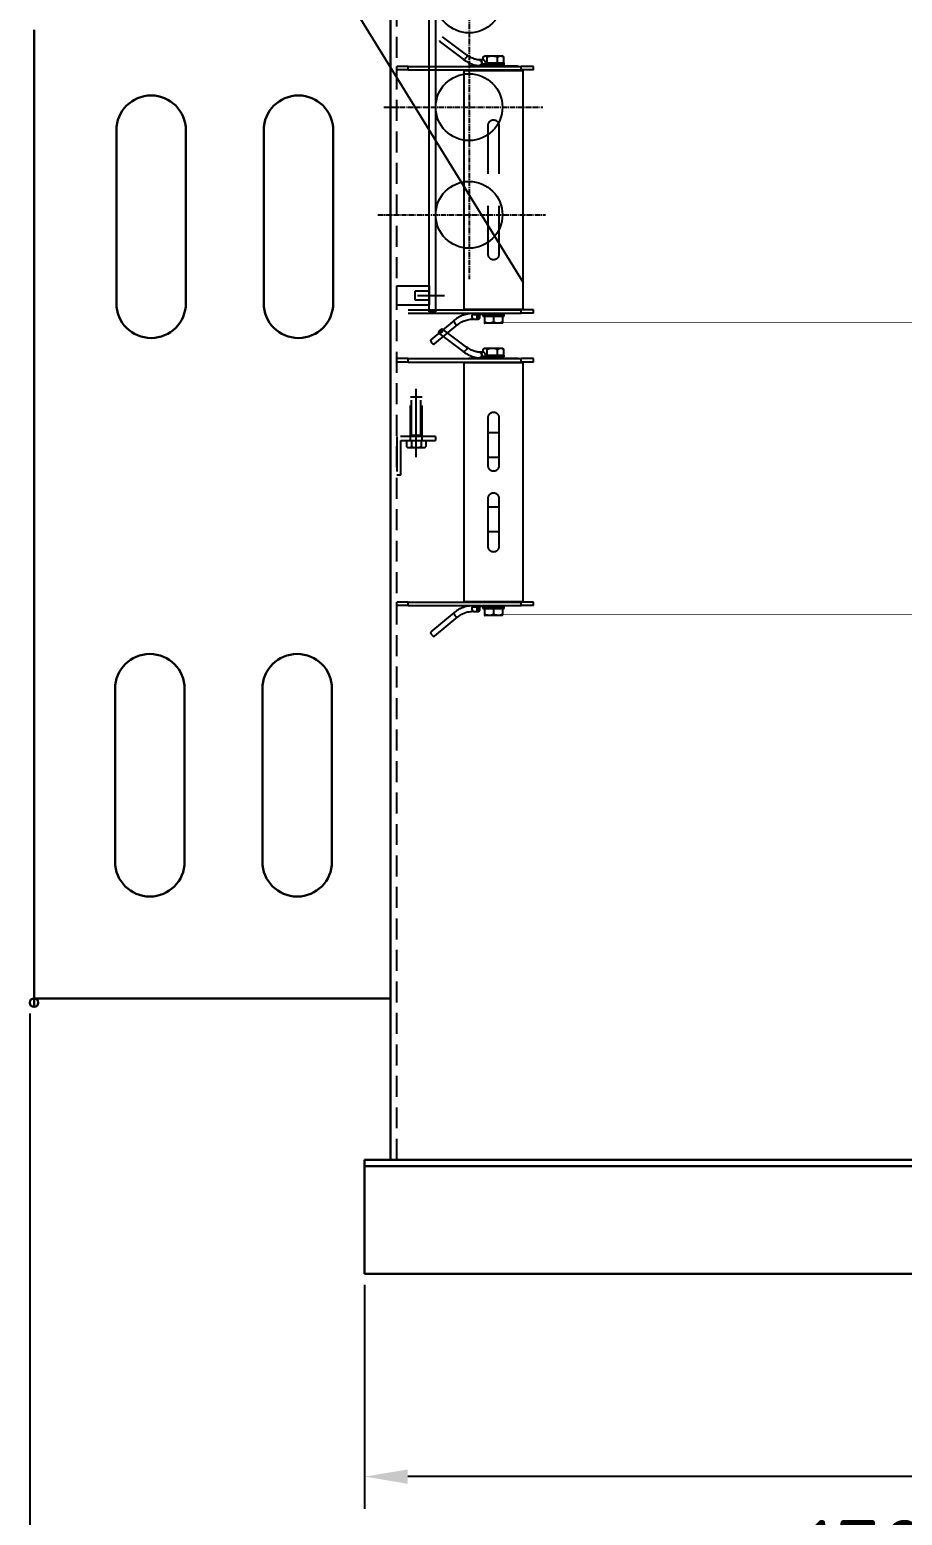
# Model space of a CAD drawing. Header units: millimetres. Extents: x 208456 to 224154, y -159503 to -153953.
# Drawn here: x 211739 to 212550, y -156872 to -155492 of the extents above; entities that cross this region are included whole.
import ezdxf

# ---------------------------------------------------------------- set-up
doc = ezdxf.new("R2010")
doc.units = ezdxf.units.MM
doc.header["$LTSCALE"] = 13
for name, pattern in [('CENTER', [50.8, 31.75, -6.35, 6.35, -6.35]), ('CENTER2', [1.125, 0.75, -0.125, 0.125, -0.125]), ('CENTERX2', [101.6, 63.5, -12.7, 12.7, -12.7]), ('DASHED', [0.75, 0.5, -0.25])]:
    doc.linetypes.add(name, pattern=pattern)
doc.layers.get('0').update_dxf_attribs({"color": 1, "linetype": 'CENTER'})
for name, color, linetype in [('1', 4, 'Continuous'), ('1轮廓实线层', 7, 'Continuous'), ('4虚线层', 6, 'DASHED'), ('中心线', 1, 'CENTER2'), ('粗实线', 4, 'Continuous')]:
    doc.layers.add(name, color=color, linetype=linetype)
doc.layers.add('标注、文本', color=3, linetype='Continuous', lineweight=25)
doc.styles.get("Standard").update_dxf_attribs({"font": 'gbenor.shx', "bigfont": 'gbcbig.shx'})
doc.dimstyles.new('1-15', dxfattribs={"dimscale": 20, "dimtxt": 3.5, "dimasz": 2, "dimexe": 1.5, "dimexo": 0.5, "dimgap": 0.5, "dimtad": 1, "dimtoh": 1, "dimdec": 1, "dimdsep": 46, "dimtxsty": 'Standard', "dimcen": 2.5, "dimclrd": 3, "dimclre": 3, "dimclrt": 3, "dimadec": 0, "dimazin": 2, "dimtfac": 1, "dimtdec": 1, "dimtmove": 0, "dimatfit": 2, "dimfxl": 1, "dimarcsym": 0})

# ---------------------------------------------------------------- blocks, each defined once
blk = doc.blocks.new('A$C5957240F')
at = {"layer": '1', "color": 1, "linetype": 'CENTERX2', "lineweight": -3, "ltscale": 0.1}
blk.add_line((18, 16.7), (18, 80.4), dxfattribs=at)
at = {"layer": '4虚线层', "ltscale": 5}
for p, q in [((12.6, 32.4), (12.6, 72.9)), ((12.6, 72.9), (23.4, 72.9)), ((13.7, 37.2), (13.7, 72.9)), ((22.3, 37.2), (22.3, 72.9)), ((23.4, 32.4), (23.4, 72.9)), ((36, 36), (0, 36)), ((0, 36), (0, 0)), ((3.6, 0), (3.6, 32.4)), ((3.6, 32.4), (36, 32.4)), ((9, 32.4), (27, 32.4)), ((9, 32.4), (9, 26.7)), ((12.6, 37.2), (23.4, 37.2)), ((13.5, 32.4), (13.5, 26.7)), ((22.5, 32.4), (22.5, 26.7)), ((27, 32.4), (27, 26.7)), ((36, 36), (36, 32.4)), ((24.8, 25.6), (18, 25.6)), ((3.6, 0), (0, 0))]:
    blk.add_line(p, q, dxfattribs=at)
at = {"layer": '4虚线层'}
blk.add_line((18, 25.6), (11.2, 25.6), dxfattribs=at)
blk.add_arc((11.2, 28.7), 3.01, 221.6088, 318.3912, dxfattribs=at)
at = {"layer": '4虚线层', "ltscale": 5}
for centre, radius, start, end in [((18, 36.2), 10.5, 244.676, 295.324), ((24.8, 28.7), 3.01, 221.6088, 318.3912)]:
    blk.add_arc(centre, radius, start, end, dxfattribs=at)
blk = doc.blocks.new('846712')
at = {"layer": '1轮廓实线层', "color": 0, "ltscale": 0.5}
for p, q in [((12564.4, -718.9), (12558.4, -718.9)), ((12558.4, -1098.9), (12558.4, -718.9)), ((12564.4, -1098.9), (12564.4, -718.9)), ((12547.6, -733.9), (12572.7, -733.9)), ((12547.6, -1083.9), (12572.7, -1083.9)), ((12558.4, -1098.9), (12564.4, -1098.9))]:
    blk.add_line(p, q, dxfattribs=at)
at = {"layer": '中心线', "color": 1, "ltscale": 0.5}
for p, q in [((12595.4, -758.1), (12595.4, -1068.6)), ((12535.8, -808.9), (12660.2, -808.9)), ((12516.2, -908.9), (12664, -908.9)), ((12510.6, -1008.9), (12666.4, -1008.9))]:
    blk.add_line(p, q, dxfattribs=at)
at = {"layer": '标注、文本'}
for centre in [(12595.4, -808.9), (12595.4, -908.9), (12595.4, -1008.9)]:
    blk.add_circle(centre, 31, dxfattribs=at)
blk = doc.blocks.new('A$C35956794')
at = {"layer": '4虚线层', "ltscale": 5}
for points in [[(17.7, 373.9), (47.7, 373.9), (47.7, 356.1), (17.7, 356.1)], [(17.7, 373.9), (47.7, 373.9), (47.7, 356.1), (17.7, 356.1)], [(34.8, 369.3), (47.7, 369.3), (47.7, 360.7), (34.8, 360.7)], [(34.8, 369.3), (47.7, 369.3), (47.7, 360.7), (34.8, 360.7)], [(17.7, 23.9), (47.7, 23.9), (47.7, 6.1), (17.7, 6.1)], [(17.7, 23.9), (47.7, 23.9), (47.7, 6.1), (17.7, 6.1)], [(34.8, 19.3), (47.7, 19.3), (47.7, 10.7), (34.8, 10.7)], [(34.8, 19.3), (47.7, 19.3), (47.7, 10.7), (34.8, 10.7)]]:
    blk.add_lwpolyline(points, close=True, dxfattribs=at)
at = {"layer": '标注、文本'}
blk.add_blockref('846712', (-12510.6, 1098.9), dxfattribs=at)
blk = doc.blocks.new('*D1596')
at = {"layer": 'Defpoints', "color": 0, "lineweight": -3, "transparency": 16777216}
for p in [(212050.2, -156647.7), (213335.2, -156647.7), (212050.2, -156836)]:
    blk.add_point(p, dxfattribs=at)
at = {"layer": '标注、文本', "color": 3, "lineweight": -2, "transparency": 16777216}
for p, q in [((212050.2, -156657.7), (212050.2, -156866)), ((213335.2, -156657.7), (213335.2, -156866)), ((213295.2, -156836), (212090.2, -156836))]:
    blk.add_line(p, q, dxfattribs=at)
at = {"layer": '标注、文本', "color": 3, "lineweight": -3, "transparency": 16777216}
for points in [[(212090.2, -156829.4), (212090.2, -156842.7), (212050.2, -156836)], [(213295.2, -156829.4), (213295.2, -156842.7), (213335.2, -156836)]]:
    blk.add_solid(points, dxfattribs=at)
at = {"layer": '标注、文本', "color": 3, "transparency": 16777216, "insert": (212692.7, -156791), "char_height": 70, "attachment_point": 5}
blk.add_mtext('1285', dxfattribs=at)
blk = doc.blocks.new('*D1601')
at = {"layer": 'Defpoints', "color": 0, "lineweight": -3, "transparency": 16777216}
for p in [(211739, -156395.7), (213335.2, -156647.7), (213335.2, -156956.2)]:
    blk.add_point(p, dxfattribs=at)
at = {"layer": '标注、文本', "color": 3, "lineweight": -2, "transparency": 16777216}
for p, q in [((211739, -156405.7), (211739, -156986.2)), ((213335.2, -156657.7), (213335.2, -156986.2)), ((211779, -156956.2), (213295.2, -156956.2))]:
    blk.add_line(p, q, dxfattribs=at)
at = {"layer": '标注、文本', "color": 3, "lineweight": -3, "transparency": 16777216}
for points in [[(211779, -156949.5), (211779, -156962.8), (211739, -156956.2)], [(213295.2, -156949.5), (213295.2, -156962.8), (213335.2, -156956.2)]]:
    blk.add_solid(points, dxfattribs=at)
at = {"layer": '标注、文本', "color": 3, "transparency": 16777216, "insert": (212537.1, -156911.2), "char_height": 70, "attachment_point": 5}
blk.add_mtext('1596', dxfattribs=at)

msp = doc.modelspace()

# ---------------------------------------------------------------- linework, layer by layer
at = {"color": 7, "linetype": 'Continuous', "lineweight": 25}
for p, q in [((212144.973, -155514.976), (212122.56, -155498.294)), ((212119.455, -155502.465), (212141.868, -155519.148)), ((212119.69, -155501.705), (212119.903, -155501.863)), ((212080.006, -155528.977), (212080.006, -155525.727)), ((212080.006, -155525.727), (212080.178, -155525.727)), ((212080.178, -155528.977), (212080.178, -155525.727)), ((212090.802, -155525.727), (212080.178, -155525.727)), ((212090.802, -155528.977), (212090.802, -155525.727)), ((212090.802, -155525.727), (212195.802, -155525.727)), ((212146.992, -155525.227), (212146.992, -155525.727)), ((212146.992, -155525.227), (212169.848, -155525.227)), ((212155.126, -155524.892), (212155.126, -155525.227)), ((212160.227, -155519.627), (212157.062, -155519.627)), ((212158.997, -155523.687), (212158.997, -155525.227)), ((212162.162, -155523.687), (212158.997, -155523.687)), ((212160.346, -155519.631), (212160.346, -155516.927)), ((212161.764, -155515.927), (212160.871, -155516.521)), ((212161.764, -155515.927), (212173.144, -155515.927)), ((212162.162, -155524.227), (212162.162, -155523.687)), ((212162.162, -155524.227), (212162.162, -155525.227)), ((212162.162, -155524.227), (212169.152, -155524.227)), ((212162.395, -155522.427), (212179.992, -155522.427)), ((212164.073, -155522.427), (212164.073, -155516.927)), ((212169.152, -155524.227), (212179.992, -155524.227)), ((212169.848, -155525.227), (212192.992, -155525.227)), ((212173.144, -155515.927), (212178.22, -155515.927)), ((212173.718, -155522.427), (212173.718, -155516.927)), ((212173.847, -155524.227), (212173.847, -155525.227)), ((212179.113, -155516.521), (212178.22, -155515.927)), ((212178.492, -155525.227), (212178.492, -155524.227)), ((212179.638, -155522.427), (212179.638, -155516.927)), ((212179.992, -155524.227), (212179.992, -155522.427)), ((212192.992, -155525.727), (212192.992, -155525.227)), ((212195.802, -155528.977), (212195.802, -155525.727)), ((212207.136, -155525.727), (212195.802, -155525.727)), ((212207.136, -155528.977), (212207.136, -155525.727)), ((212080.006, -155528.977), (212080.178, -155528.977)), ((212090.802, -155528.977), (212080.178, -155528.977)), ((212090.802, -155528.977), (212195.802, -155528.977)), ((212142.342, -155529.437), (212142.342, -155751.437)), ((212142.342, -155529.437), (212197.642, -155529.437)), ((212148.742, -155528.977), (212148.742, -155529.437)), ((212165.645, -155528.977), (212165.627, -155528.995)), ((212191.242, -155529.437), (212191.242, -155528.977)), ((212207.136, -155528.977), (212195.802, -155528.977)), ((212197.642, -155751.437), (212197.642, -155529.437)), ((212165.092, -155625.537), (212165.092, -155580.337)), ((212174.892, -155580.337), (212174.892, -155625.537)), ((212165.092, -155700.537), (212165.092, -155655.337)), ((212174.892, -155655.337), (212174.892, -155700.537)), ((212090.802, -155751.897), (212195.802, -155751.897)), ((212090.802, -155755.147), (212195.802, -155755.147)), ((212133.392, -155761.721), (212111.752, -155779.681)), ((212133.455, -155761.676), (212133.392, -155761.721)), ((212142.342, -155751.437), (212197.642, -155751.437)), ((212148.742, -155751.437), (212148.742, -155751.897)), ((212150.298, -155756.686), (212150.298, -155755.147)), ((212154.872, -155756.686), (212150.298, -155756.686)), ((212151.307, -155760.747), (212155.882, -155760.747)), ((212154.872, -155756.147), (212154.872, -155755.147)), ((212160.164, -155756.147), (212154.872, -155756.147)), ((212154.872, -155756.686), (212154.872, -155756.147)), ((212156.891, -155756.147), (212156.891, -155756.686)), ((212159.992, -155756.147), (212159.992, -155757.947)), ((212159.992, -155757.947), (212179.992, -155757.947)), ((212160.164, -155756.147), (212179.992, -155756.147)), ((212161.567, -155757.947), (212161.567, -155763.447)), ((212163.719, -155756.147), (212163.719, -155755.147)), ((212165.86, -155751.671), (212165.635, -155751.897)), ((212165.682, -155755.147), (212165.833, -155755.298)), ((212169.992, -155757.947), (212169.992, -155763.447)), ((212178.417, -155757.947), (212178.417, -155763.447)), ((212178.492, -155756.147), (212178.492, -155755.147)), ((212179.992, -155757.947), (212179.992, -155756.147)), ((212191.242, -155751.897), (212191.242, -155751.437)), ((212195.802, -155755.147), (212195.802, -155751.897)), ((212207.136, -155751.897), (212195.802, -155751.897)), ((212207.136, -155755.147), (212195.802, -155755.147)), ((212207.136, -155755.147), (212207.136, -155751.897)), ((212115.073, -155783.682), (212136.713, -155765.723)), ((212119.455, -155773.977), (212141.868, -155790.66)), ((212119.69, -155773.217), (212119.903, -155773.376)), ((212122.112, -155770.408), (212121.899, -155770.249)), ((212144.973, -155786.489), (212122.56, -155769.806)), ((212161.567, -155764.315), (212161.764, -155764.447)), ((212178.22, -155764.447), (212161.764, -155764.447)), ((212178.22, -155764.447), (212178.417, -155764.315)), ((212160.346, -155791.143), (212160.346, -155788.439)), ((212161.764, -155787.439), (212160.871, -155788.034)), ((212161.764, -155787.439), (212173.144, -155787.439)), ((212164.073, -155793.939), (212164.073, -155788.439)), ((212173.144, -155787.439), (212178.22, -155787.439)), ((212173.718, -155793.939), (212173.718, -155788.439)), ((212179.113, -155788.034), (212178.22, -155787.439)), ((212179.638, -155793.939), (212179.638, -155788.439)), ((212080.006, -155800.489), (212080.006, -155797.239)), ((212080.006, -155797.239), (212080.178, -155797.239)), ((212080.006, -155800.489), (212080.178, -155800.489)), ((212080.178, -155800.489), (212080.178, -155797.239)), ((212090.802, -155797.239), (212080.178, -155797.239)), ((212090.802, -155800.489), (212080.178, -155800.489)), ((212090.802, -155800.489), (212090.802, -155797.239)), ((212090.802, -155797.239), (212195.802, -155797.239)), ((212090.802, -155800.489), (212195.802, -155800.489)), ((212142.342, -155800.949), (212142.342, -156022.949)), ((212142.342, -155800.949), (212197.642, -155800.949)), ((212146.992, -155796.739), (212146.992, -155797.239)), ((212146.992, -155796.739), (212169.848, -155796.739)), ((212148.742, -155800.489), (212148.742, -155800.949)), ((212155.126, -155796.404), (212155.126, -155796.739)), ((212160.227, -155791.139), (212157.062, -155791.139)), ((212158.997, -155795.2), (212158.997, -155796.739)), ((212162.162, -155795.2), (212158.997, -155795.2)), ((212162.162, -155795.739), (212162.162, -155795.2)), ((212162.162, -155795.739), (212162.162, -155796.739)), ((212162.162, -155795.739), (212169.152, -155795.739)), ((212162.395, -155793.939), (212179.992, -155793.939)), ((212165.645, -155800.489), (212165.627, -155800.507)), ((212169.152, -155795.739), (212179.992, -155795.739)), ((212169.848, -155796.739), (212192.992, -155796.739)), ((212173.847, -155795.739), (212173.847, -155796.739)), ((212178.492, -155796.739), (212178.492, -155795.739)), ((212179.992, -155795.739), (212179.992, -155793.939)), ((212191.242, -155800.949), (212191.242, -155800.489)), ((212192.992, -155797.239), (212192.992, -155796.739)), ((212195.802, -155800.489), (212195.802, -155797.239)), ((212207.136, -155797.239), (212195.802, -155797.239)), ((212207.136, -155800.489), (212195.802, -155800.489)), ((212197.642, -156022.949), (212197.642, -155800.949)), ((212207.136, -155800.489), (212207.136, -155797.239)), ((212165.092, -155897.049), (212165.092, -155851.849)), ((212174.892, -155851.849), (212174.892, -155897.049)), ((212165.092, -155865.949), (212169.992, -155865.949)), ((212169.992, -155865.949), (212174.892, -155865.949)), ((212165.092, -155888.949), (212169.992, -155888.949)), ((212169.992, -155888.949), (212174.892, -155888.949)), ((212165.092, -155972.049), (212165.092, -155926.849)), ((212174.892, -155926.849), (212174.892, -155972.049)), ((212165.092, -155934.949), (212169.992, -155934.949)), ((212169.992, -155934.949), (212174.892, -155934.949)), ((212165.092, -155957.949), (212169.992, -155957.949)), ((212169.992, -155957.949), (212174.892, -155957.949)), ((212080.006, -156026.659), (212080.006, -156023.409)), ((212080.006, -156023.409), (212080.178, -156023.409)), ((212080.178, -156026.659), (212080.178, -156023.409)), ((212090.802, -156023.409), (212080.178, -156023.409)), ((212090.802, -156026.659), (212090.802, -156023.409)), ((212090.802, -156023.409), (212195.802, -156023.409)), ((212142.342, -156022.949), (212197.642, -156022.949)), ((212148.742, -156022.949), (212148.742, -156023.409)), ((212165.86, -156023.184), (212165.635, -156023.409)), ((212191.242, -156023.409), (212191.242, -156022.949)), ((212195.802, -156026.659), (212195.802, -156023.409)), ((212207.136, -156023.409), (212195.802, -156023.409)), ((212207.136, -156026.659), (212207.136, -156023.409)), ((212080.006, -156026.659), (212080.178, -156026.659)), ((212090.802, -156026.659), (212080.178, -156026.659)), ((212090.802, -156026.659), (212195.802, -156026.659)), ((212133.392, -156033.233), (212111.752, -156051.193)), ((212115.073, -156055.195), (212136.713, -156037.235)), ((212133.455, -156033.188), (212133.392, -156033.233)), ((212150.298, -156028.198), (212150.298, -156026.659)), ((212154.872, -156028.198), (212150.298, -156028.198)), ((212151.307, -156032.259), (212155.882, -156032.259)), ((212154.872, -156027.659), (212154.872, -156026.659)), ((212160.164, -156027.659), (212154.872, -156027.659)), ((212154.872, -156028.198), (212154.872, -156027.659)), ((212156.891, -156027.659), (212156.891, -156028.198)), ((212159.992, -156027.659), (212159.992, -156029.459)), ((212159.992, -156029.459), (212179.992, -156029.459)), ((212160.164, -156027.659), (212179.992, -156027.659)), ((212161.567, -156029.459), (212161.567, -156034.959)), ((212161.567, -156035.828), (212161.764, -156035.959)), ((212178.22, -156035.959), (212161.764, -156035.959)), ((212163.719, -156027.659), (212163.719, -156026.659)), ((212165.682, -156026.659), (212165.833, -156026.81)), ((212169.992, -156029.459), (212169.992, -156034.959)), ((212178.22, -156035.959), (212178.417, -156035.828)), ((212178.417, -156029.459), (212178.417, -156034.959)), ((212178.492, -156027.659), (212178.492, -156026.659)), ((212179.992, -156029.459), (212179.992, -156027.659)), ((212207.136, -156026.659), (212195.802, -156026.659))]:
    msp.add_line(p, q, dxfattribs=at)
at = {"color": 8, "linetype": 'Continuous', "lineweight": 25, "flags": 128}
for points in [[(212144.973, -155514.976), (212145.186, -155515.269), (212145.25, -155515.784), (212145.116, -155516.438), (212144.798, -155517.16), (212144.331, -155517.871), (212143.766, -155518.494), (212143.162, -155518.962)], [(212133.392, -155761.721), (212133.211, -155761.99), (212133.166, -155762.491), (212133.326, -155763.126), (212133.672, -155763.826), (212134.169, -155764.514), (212134.761, -155765.116), (212135.384, -155765.567), (212135.972, -155765.819), (212136.46, -155765.843), (212136.712, -155765.723)], [(212144.973, -155786.489), (212145.186, -155786.781), (212145.25, -155787.297), (212145.116, -155787.951), (212144.798, -155788.672), (212144.331, -155789.383), (212143.766, -155790.007), (212143.162, -155790.475)], [(212133.392, -156033.233), (212133.211, -156033.502), (212133.166, -156034.004), (212133.326, -156034.639), (212133.672, -156035.338), (212134.169, -156036.026), (212134.761, -156036.629), (212135.384, -156037.08), (212135.972, -156037.331), (212136.46, -156037.355), (212136.712, -156037.235)]]:
    msp.add_lwpolyline(points, dxfattribs=at)
at = {"color": 7, "linetype": 'Continuous', "lineweight": 25, "flags": 128}
for points in [[(212158.997, -155523.687), (212159.211, -155522.783), (212159.18, -155521.837), (212158.907, -155520.959), (212158.423, -155520.248), (212157.784, -155519.786), (212157.062, -155519.627), (212156.339, -155519.786), (212156.328, -155519.792)], [(212157.932, -155524.771), (212157.296, -155525.009), (212157.062, -155525.027)], [(212157.068, -155519.827), (212157.16, -155519.83), (212157.807, -155520.011), (212158.374, -155520.455), (212158.798, -155521.112), (212159.034, -155521.912), (212159.057, -155522.767), (212158.863, -155523.586), (212158.474, -155524.279), (212157.932, -155524.771)], [(212151.307, -155760.747), (212150.931, -155760.587), (212150.597, -155760.125), (212150.345, -155759.414), (212150.202, -155758.536), (212150.186, -155757.591), (212150.298, -155756.686)], [(212156.891, -155756.686), (212157.003, -155757.591), (212156.987, -155758.536), (212156.845, -155759.414), (212156.592, -155760.125), (212156.258, -155760.587), (212155.882, -155760.747), (212155.505, -155760.587), (212155.172, -155760.125), (212154.919, -155759.414), (212154.777, -155758.536), (212154.76, -155757.591), (212154.872, -155756.686)], [(212155.702, -155756.151), (212155.438, -155756.458), (212155.242, -155756.991), (212155.143, -155757.67), (212155.157, -155758.391), (212155.281, -155759.045), (212155.496, -155759.531), (212155.77, -155759.776), (212156.061, -155759.742), (212156.325, -155759.435), (212156.521, -155758.902), (212156.62, -155758.223), (212156.607, -155757.502), (212156.483, -155756.848), (212156.267, -155756.362), (212156.054, -155756.147)], [(212155.882, -155756.147), (212156.16, -155756.284), (212156.396, -155756.674), (212156.553, -155757.258), (212156.609, -155757.947), (212156.553, -155758.635), (212156.396, -155759.219), (212156.16, -155759.609), (212155.882, -155759.747), (212155.604, -155759.609), (212155.368, -155759.219), (212155.21, -155758.635), (212155.155, -155757.947), (212155.21, -155757.258), (212155.368, -155756.674), (212155.604, -155756.284), (212155.882, -155756.147)], [(212120.749, -155773.792), (212120.174, -155774.054), (212119.689, -155774.082), (212119.347, -155773.872), (212119.185, -155773.448), (212119.22, -155772.855), (212119.449, -155772.158), (212119.847, -155771.432), (212120.371, -155770.756), (212120.963, -155770.202), (212121.561, -155769.832), (212122.098, -155769.685), (212122.517, -155769.777), (212122.773, -155770.098), (212122.837, -155770.614), (212122.703, -155771.268), (212122.385, -155771.99), (212121.918, -155772.701), (212121.352, -155773.324), (212120.749, -155773.792)], [(212120.978, -155770.381), (212120.47, -155770.79), (212120.011, -155771.343), (212119.672, -155771.955), (212119.503, -155772.533), (212119.531, -155772.99), (212119.751, -155773.255), (212120.131, -155773.289), (212120.611, -155773.085), (212121.119, -155772.676), (212121.577, -155772.124), (212121.917, -155771.511), (212122.085, -155770.933), (212122.058, -155770.477), (212121.837, -155770.211), (212121.458, -155770.178), (212120.978, -155770.381)], [(212119.903, -155773.376), (212119.964, -155773.414), (212120.343, -155773.447), (212120.823, -155773.244), (212121.332, -155772.835), (212121.79, -155772.282), (212122.13, -155771.67), (212122.298, -155771.091), (212122.27, -155770.635), (212122.112, -155770.408)], [(212111.752, -155779.681), (212111.571, -155779.95), (212111.526, -155780.451), (212111.686, -155781.086), (212112.032, -155781.786), (212112.529, -155782.474), (212113.121, -155783.076), (212113.744, -155783.527), (212114.332, -155783.779), (212114.82, -155783.803), (212115.073, -155783.682)], [(212158.997, -155795.2), (212159.211, -155794.295), (212159.18, -155793.349), (212158.907, -155792.471), (212158.423, -155791.76), (212157.784, -155791.299), (212157.062, -155791.139), (212156.339, -155791.299), (212156.328, -155791.304)], [(212157.932, -155796.283), (212157.296, -155796.521), (212157.062, -155796.539)], [(212157.068, -155791.339), (212157.16, -155791.342), (212157.807, -155791.524), (212158.374, -155791.967), (212158.798, -155792.625), (212159.034, -155793.424), (212159.057, -155794.28), (212158.863, -155795.098), (212158.474, -155795.791), (212157.932, -155796.283)], [(212151.307, -156032.259), (212150.931, -156032.099), (212150.597, -156031.637), (212150.345, -156030.927), (212150.202, -156030.049), (212150.186, -156029.103), (212150.298, -156028.198)], [(212156.891, -156028.198), (212157.003, -156029.103), (212156.987, -156030.049), (212156.845, -156030.927), (212156.592, -156031.637), (212156.258, -156032.099), (212155.882, -156032.259), (212155.505, -156032.099), (212155.172, -156031.637), (212154.919, -156030.927), (212154.777, -156030.049), (212154.76, -156029.103), (212154.872, -156028.198)], [(212155.702, -156027.663), (212155.438, -156027.97), (212155.242, -156028.504), (212155.143, -156029.183), (212155.157, -156029.904), (212155.281, -156030.557), (212155.496, -156031.043), (212155.77, -156031.288), (212156.061, -156031.255), (212156.325, -156030.948), (212156.521, -156030.414), (212156.62, -156029.735), (212156.607, -156029.014), (212156.483, -156028.361), (212156.267, -156027.875), (212156.054, -156027.659)], [(212155.882, -156027.659), (212156.16, -156027.796), (212156.396, -156028.186), (212156.553, -156028.77), (212156.609, -156029.459), (212156.553, -156030.148), (212156.396, -156030.732), (212156.16, -156031.122), (212155.882, -156031.259), (212155.604, -156031.122), (212155.368, -156030.732), (212155.21, -156030.148), (212155.155, -156029.459), (212155.21, -156028.77), (212155.368, -156028.186), (212155.604, -156027.796), (212155.882, -156027.659)], [(212111.752, -156051.193), (212111.571, -156051.462), (212111.526, -156051.964), (212111.686, -156052.599), (212112.032, -156053.298), (212112.529, -156053.986), (212113.121, -156054.588), (212113.744, -156055.04), (212114.332, -156055.291), (212114.82, -156055.315), (212115.073, -156055.195)]]:
    msp.add_lwpolyline(points, dxfattribs=at)
at = {"color": 8, "linetype": 'Continuous', "lineweight": 25}
for centre in [(212142.381, -155518.114), (212142.381, -155789.626)]:
    msp.add_arc(centre, 1.154, 243.633573, 312.663105, dxfattribs=at)
at = {"color": 7, "linetype": 'Continuous', "lineweight": 25}
for centre in [(212159.667, -155522.385), (212159.667, -155793.898)]:
    msp.add_arc(centre, 2.815, 332.443347, 78.514186, dxfattribs=at)
for points, knots in [([(212141.868, -155519.148), (212142.24, -155519.418), (212143.314, -155520.201), (212145.117, -155521.352), (212147.273, -155522.528), (212149.436, -155523.491), (212151.59, -155524.235), (212153.716, -155524.743), (212155.542, -155524.992), (212156.642, -155525.017), (212157.062, -155525.027)], [0, 0, 0, 0, 0.07388842, 0.21371772, 0.35385325, 0.49421458, 0.63460557, 0.77467987, 0.91397562, 1, 1, 1, 1]), ([(212157.062, -155519.827), (212156.806, -155519.821), (212156.045, -155519.806), (212154.697, -155519.631), (212153.001, -155519.223), (212151.242, -155518.607), (212149.436, -155517.79), (212147.597, -155516.773), (212146.104, -155515.803), (212145.23, -155515.165), (212144.973, -155514.976)], [0, 0, 0, 0, 0.07393718, 0.22073726, 0.36587228, 0.50980083, 0.65324679, 0.79660808, 0.94007733, 1, 1, 1, 1]), ([(212160.346, -155516.927), (212160.562, -155516.753), (212160.995, -155516.404), (212161.756, -155516.056), (212162.636, -155516.023), (212163.441, -155516.408), (212163.914, -155516.796), (212164.073, -155516.927)], [0, 0, 0, 0, 0.17798055, 0.35780075, 0.60849085, 0.86849113, 1, 1, 1, 1]), ([(212164.073, -155516.927), (212164.918, -155516.673), (212166.633, -155516.159), (212169.173, -155515.982), (212171.565, -155516.27), (212172.995, -155516.706), (212173.718, -155516.927)], [0, 0, 0, 0, 0.26841547, 0.54480958, 0.7698053, 1, 1, 1, 1]), ([(212173.718, -155516.927), (212174.237, -155516.673), (212175.289, -155516.159), (212176.848, -155515.982), (212178.316, -155516.27), (212179.194, -155516.706), (212179.638, -155516.927)], [0, 0, 0, 0, 0.26841547, 0.54480958, 0.7698053, 1, 1, 1, 1]), ([(212179.638, -155516.927), (212179.48, -155516.781), (212179.304, -155516.618), (212179.12, -155516.534), (212179.101, -155516.525)], [0, 0, 0, 0, 0.894087446, 1, 1, 1, 1]), ([(212165.092, -155580.337), (212165.095, -155580.208), (212165.101, -155579.951), (212165.164, -155579.432), (212165.32, -155578.787), (212165.637, -155578.043), (212166.002, -155577.47), (212166.35, -155577.05), (212166.637, -155576.758), (212166.951, -155576.487), (212167.287, -155576.244), (212167.64, -155576.031), (212168.011, -155575.849), (212168.4, -155575.696), (212168.765, -155575.588), (212169.097, -155575.516), (212169.391, -155575.47), (212169.69, -155575.443), (212170.025, -155575.432), (212170.395, -155575.448), (212170.8, -155575.498), (212171.203, -155575.583), (212171.597, -155575.701), (212171.976, -155575.85), (212172.341, -155576.03), (212172.693, -155576.241), (212173.027, -155576.482), (212173.338, -155576.749), (212173.625, -155577.04), (212173.891, -155577.359), (212174.128, -155577.699), (212174.335, -155578.056), (212174.512, -155578.429), (212174.658, -155578.822), (212174.837, -155579.45), (212174.869, -155579.964), (212174.892, -155580.337)], [0, 0, 0, 0, 0.02497312, 0.05010701, 0.10151133, 0.15361132, 0.20718361, 0.23351503, 0.26002659, 0.28710568, 0.31438111, 0.34089643, 0.36759799, 0.39489113, 0.42239068, 0.44160993, 0.46090165, 0.48041728, 0.50000923, 0.52610361, 0.55238141, 0.57923609, 0.60628912, 0.63238305, 0.65865619, 0.68549038, 0.71251683, 0.73886052, 0.76538458, 0.79247701, 0.81976616, 0.84627973, 0.87297967, 0.90027184, 0.92777071, 1, 1, 1, 1]), ([(212174.892, -155700.537), (212174.889, -155700.671), (212174.882, -155700.94), (212174.83, -155701.344), (212174.746, -155701.748), (212174.628, -155702.141), (212174.428, -155702.648), (212174.166, -155703.129), (212173.847, -155703.571), (212173.49, -155703.987), (212173.081, -155704.357), (212172.63, -155704.673), (212172.273, -155704.88), (212171.899, -155705.056), (212171.507, -155705.203), (212171.106, -155705.314), (212170.565, -155705.416), (212170.014, -155705.45), (212169.467, -155705.414), (212168.929, -155705.333), (212168.404, -155705.186), (212167.903, -155704.975), (212167.421, -155704.723), (212166.972, -155704.412), (212166.566, -155704.048), (212166.284, -155703.749), (212166.028, -155703.427), (212165.797, -155703.08), (212165.597, -155702.716), (212165.429, -155702.338), (212165.294, -155701.948), (212165.191, -155701.543), (212165.11, -155701.071), (212165.099, -155700.733), (212165.092, -155700.537)], [0, 0, 0, 0, 0.02609023, 0.05236396, 0.07921474, 0.10626388, 0.13235363, 0.18540567, 0.21242717, 0.23877503, 0.29235335, 0.31964724, 0.34615884, 0.37285687, 0.40014715, 0.42764409, 0.45387624, 0.50725102, 0.53446025, 0.56041157, 0.61318997, 0.64007698, 0.6661701, 0.71922152, 0.74623914, 0.77268179, 0.79930688, 0.82650876, 0.85391105, 0.8803761, 0.90702837, 0.93427573, 0.96173067, 1, 1, 1, 1]), ([(212150.298, -155755.372), (212150.146, -155755.375), (212149.102, -155755.396), (212147.186, -155755.603), (212144.588, -155756.088), (212142.062, -155756.821), (212139.627, -155757.78), (212137.303, -155758.966), (212135.214, -155760.279), (212133.962, -155761.27), (212133.392, -155761.721)], [0, 0, 0, 0, 0.0244802, 0.16753566, 0.31048612, 0.45326063, 0.59588108, 0.7383805, 0.88080084, 1, 1, 1, 1]), ([(212136.713, -155765.723), (212137.016, -155765.479), (212137.929, -155764.745), (212139.56, -155763.669), (212141.637, -155762.579), (212143.828, -155761.713), (212146.108, -155761.075), (212148.417, -155760.685), (212150.027, -155760.56), (212150.843, -155760.552), (212150.897, -155760.551)], [0, 0, 0, 0, 0.07650406, 0.23018313, 0.38397567, 0.53777595, 0.6914736, 0.84498522, 0.98979249, 1, 1, 1, 1]), ([(212165.86, -155755.271), (212165.743, -155755.388), (212165.509, -155755.623), (212165.275, -155755.858), (212165.157, -155755.975)], [0, 0, 0, 0, 0.49995622, 1, 1, 1, 1]), ([(212161.567, -155763.447), (212161.567, -155763.618), (212161.567, -155763.961), (212161.567, -155764.284), (212161.567, -155764.264), (212161.567, -155764.256)], [0, 0, 0, 0, 0.35587317, 0.715424747, 1, 1, 1, 1]), ([(212169.992, -155763.447), (212169.254, -155763.7), (212167.756, -155764.214), (212165.538, -155764.391), (212163.448, -155764.103), (212162.199, -155763.667), (212161.567, -155763.447)], [0, 0, 0, 0, 0.268415472, 0.54480958, 0.769805304, 1, 1, 1, 1]), ([(212178.417, -155763.447), (212177.679, -155763.7), (212176.181, -155764.214), (212173.963, -155764.391), (212171.873, -155764.103), (212170.624, -155763.667), (212169.992, -155763.447)], [0, 0, 0, 0, 0.26841547, 0.54480958, 0.7698053, 1, 1, 1, 1]), ([(212178.417, -155764.251), (212178.417, -155764.262), (212178.417, -155764.286), (212178.417, -155763.963), (212178.417, -155763.619), (212178.417, -155763.447)], [0, 0, 0, 0, 0.28452909, 0.64006316, 1, 1, 1, 1]), ([(212141.868, -155790.66), (212142.24, -155790.931), (212143.314, -155791.713), (212145.117, -155792.865), (212147.273, -155794.04), (212149.436, -155795.003), (212151.59, -155795.747), (212153.716, -155796.256), (212155.542, -155796.505), (212156.642, -155796.529), (212157.062, -155796.539)], [0, 0, 0, 0, 0.07388842, 0.21371772, 0.35385325, 0.49421458, 0.63460557, 0.77467987, 0.91397562, 1, 1, 1, 1]), ([(212157.062, -155791.339), (212156.806, -155791.334), (212156.045, -155791.319), (212154.697, -155791.143), (212153.001, -155790.735), (212151.242, -155790.12), (212149.436, -155789.303), (212147.597, -155788.285), (212146.104, -155787.316), (212145.23, -155786.677), (212144.973, -155786.489)], [0, 0, 0, 0, 0.07393718, 0.22073726, 0.36587228, 0.50980083, 0.65324679, 0.79660808, 0.94007733, 1, 1, 1, 1]), ([(212160.346, -155788.439), (212160.562, -155788.265), (212160.995, -155787.916), (212161.756, -155787.568), (212162.636, -155787.536), (212163.441, -155787.92), (212163.914, -155788.309), (212164.073, -155788.439)], [0, 0, 0, 0, 0.17798055, 0.35780075, 0.60849085, 0.86849113, 1, 1, 1, 1]), ([(212164.073, -155788.439), (212164.918, -155788.186), (212166.633, -155787.671), (212169.173, -155787.495), (212171.565, -155787.783), (212172.995, -155788.219), (212173.718, -155788.439)], [0, 0, 0, 0, 0.26841547, 0.54480958, 0.7698053, 1, 1, 1, 1]), ([(212173.718, -155788.439), (212174.237, -155788.186), (212175.289, -155787.671), (212176.848, -155787.495), (212178.316, -155787.783), (212179.194, -155788.219), (212179.638, -155788.439)], [0, 0, 0, 0, 0.26841547, 0.54480958, 0.7698053, 1, 1, 1, 1]), ([(212179.638, -155788.439), (212179.48, -155788.293), (212179.304, -155788.13), (212179.12, -155788.047), (212179.101, -155788.038)], [0, 0, 0, 0, 0.894087446, 1, 1, 1, 1]), ([(212165.092, -155851.849), (212165.095, -155851.721), (212165.101, -155851.463), (212165.164, -155850.945), (212165.32, -155850.3), (212165.637, -155849.555), (212166.002, -155848.982), (212166.35, -155848.563), (212166.637, -155848.27), (212166.951, -155848), (212167.287, -155847.757), (212167.64, -155847.544), (212168.011, -155847.361), (212168.4, -155847.208), (212168.765, -155847.1), (212169.097, -155847.028), (212169.391, -155846.983), (212169.69, -155846.955), (212170.025, -155846.945), (212170.395, -155846.96), (212170.8, -155847.01), (212171.203, -155847.095), (212171.597, -155847.213), (212171.976, -155847.363), (212172.341, -155847.542), (212172.693, -155847.754), (212173.027, -155847.994), (212173.338, -155848.261), (212173.625, -155848.553), (212173.891, -155848.871), (212174.128, -155849.211), (212174.335, -155849.568), (212174.512, -155849.942), (212174.658, -155850.334), (212174.837, -155850.963), (212174.869, -155851.477), (212174.892, -155851.849)], [0, 0, 0, 0, 0.02497312, 0.05010701, 0.10151133, 0.15361132, 0.20718361, 0.23351503, 0.26002659, 0.28710568, 0.31438111, 0.34089643, 0.36759799, 0.39489113, 0.42239068, 0.44160993, 0.46090165, 0.48041728, 0.50000923, 0.52610361, 0.55238141, 0.57923609, 0.60628912, 0.63238305, 0.65865619, 0.68549038, 0.71251683, 0.73886052, 0.76538458, 0.79247701, 0.81976616, 0.84627973, 0.87297967, 0.90027184, 0.92777071, 1, 1, 1, 1]), ([(212174.892, -155897.049), (212174.889, -155897.183), (212174.882, -155897.452), (212174.83, -155897.856), (212174.746, -155898.26), (212174.628, -155898.654), (212174.428, -155899.161), (212174.166, -155899.641), (212173.847, -155900.083), (212173.49, -155900.499), (212173.081, -155900.87), (212172.63, -155901.185), (212172.273, -155901.392), (212171.899, -155901.569), (212171.507, -155901.715), (212171.106, -155901.827), (212170.565, -155901.929), (212170.014, -155901.962), (212169.467, -155901.926), (212168.929, -155901.845), (212168.404, -155901.698), (212167.903, -155901.488), (212167.421, -155901.236), (212166.972, -155900.924), (212166.566, -155900.56), (212166.284, -155900.261), (212166.028, -155899.939), (212165.797, -155899.593), (212165.597, -155899.228), (212165.429, -155898.851), (212165.294, -155898.461), (212165.191, -155898.055), (212165.11, -155897.584), (212165.099, -155897.246), (212165.092, -155897.049)], [0, 0, 0, 0, 0.026090226, 0.052363963, 0.079214741, 0.106263881, 0.132353634, 0.185405675, 0.212427171, 0.238775035, 0.292353349, 0.31964724, 0.346158842, 0.372856867, 0.40014715, 0.427644091, 0.453876235, 0.50725102, 0.534460246, 0.560411569, 0.613189966, 0.640076982, 0.666170099, 0.719221523, 0.746239137, 0.772681792, 0.79930688, 0.826508763, 0.853911048, 0.880376096, 0.907028372, 0.934275725, 0.961730668, 1, 1, 1, 1]), ([(212165.092, -155926.849), (212165.095, -155926.721), (212165.101, -155926.463), (212165.164, -155925.945), (212165.32, -155925.3), (212165.637, -155924.555), (212166.002, -155923.982), (212166.35, -155923.563), (212166.637, -155923.27), (212166.951, -155923), (212167.287, -155922.757), (212167.64, -155922.544), (212168.011, -155922.361), (212168.4, -155922.208), (212168.765, -155922.1), (212169.097, -155922.028), (212169.391, -155921.983), (212169.69, -155921.955), (212170.025, -155921.945), (212170.395, -155921.96), (212170.8, -155922.01), (212171.203, -155922.095), (212171.597, -155922.213), (212171.976, -155922.363), (212172.341, -155922.542), (212172.693, -155922.754), (212173.027, -155922.994), (212173.338, -155923.261), (212173.625, -155923.553), (212173.891, -155923.871), (212174.128, -155924.211), (212174.335, -155924.568), (212174.512, -155924.942), (212174.658, -155925.334), (212174.837, -155925.963), (212174.869, -155926.477), (212174.892, -155926.849)], [0, 0, 0, 0, 0.02497312, 0.05010701, 0.10151133, 0.15361132, 0.20718361, 0.23351503, 0.26002659, 0.28710568, 0.31438111, 0.34089643, 0.36759799, 0.39489113, 0.42239068, 0.44160993, 0.46090165, 0.48041728, 0.50000923, 0.52610361, 0.55238141, 0.57923609, 0.60628912, 0.63238305, 0.65865619, 0.68549038, 0.71251683, 0.73886052, 0.76538458, 0.79247701, 0.81976616, 0.84627973, 0.87297967, 0.90027184, 0.92777071, 1, 1, 1, 1]), ([(212174.892, -155972.049), (212174.889, -155972.183), (212174.882, -155972.452), (212174.83, -155972.856), (212174.746, -155973.26), (212174.628, -155973.654), (212174.428, -155974.161), (212174.166, -155974.641), (212173.847, -155975.083), (212173.49, -155975.499), (212173.081, -155975.87), (212172.63, -155976.185), (212172.273, -155976.392), (212171.899, -155976.569), (212171.507, -155976.715), (212171.106, -155976.827), (212170.565, -155976.929), (212170.014, -155976.962), (212169.467, -155976.926), (212168.929, -155976.845), (212168.404, -155976.698), (212167.903, -155976.488), (212167.421, -155976.236), (212166.972, -155975.924), (212166.566, -155975.56), (212166.284, -155975.261), (212166.028, -155974.939), (212165.797, -155974.593), (212165.597, -155974.228), (212165.429, -155973.851), (212165.294, -155973.461), (212165.191, -155973.055), (212165.11, -155972.584), (212165.099, -155972.246), (212165.092, -155972.049)], [0, 0, 0, 0, 0.02609023, 0.05236396, 0.07921474, 0.10626388, 0.13235363, 0.18540567, 0.21242717, 0.23877503, 0.29235335, 0.31964724, 0.34615884, 0.37285687, 0.40014715, 0.42764409, 0.45387624, 0.50725102, 0.53446025, 0.56041157, 0.61318997, 0.64007698, 0.6661701, 0.71922152, 0.74623914, 0.77268179, 0.79930688, 0.82650876, 0.85391105, 0.8803761, 0.90702837, 0.93427573, 0.96173067, 1, 1, 1, 1]), ([(212150.298, -156026.884), (212150.146, -156026.887), (212149.102, -156026.909), (212147.186, -156027.115), (212144.588, -156027.601), (212142.062, -156028.333), (212139.627, -156029.292), (212137.303, -156030.479), (212135.214, -156031.791), (212133.962, -156032.782), (212133.392, -156033.233)], [0, 0, 0, 0, 0.0244802, 0.16753566, 0.31048612, 0.45326063, 0.59588108, 0.7383805, 0.88080084, 1, 1, 1, 1]), ([(212136.713, -156037.235), (212137.016, -156036.991), (212137.929, -156036.257), (212139.56, -156035.181), (212141.637, -156034.091), (212143.828, -156033.225), (212146.108, -156032.587), (212148.417, -156032.197), (212150.027, -156032.073), (212150.843, -156032.064), (212150.897, -156032.064)], [0, 0, 0, 0, 0.07650406, 0.23018313, 0.38397567, 0.53777595, 0.6914736, 0.84498522, 0.98979249, 1, 1, 1, 1]), ([(212161.567, -156034.959), (212161.567, -156035.13), (212161.567, -156035.474), (212161.567, -156035.796), (212161.567, -156035.777), (212161.567, -156035.768)], [0, 0, 0, 0, 0.35587317, 0.715424747, 1, 1, 1, 1]), ([(212169.992, -156034.959), (212169.254, -156035.212), (212167.756, -156035.726), (212165.538, -156035.903), (212163.448, -156035.615), (212162.199, -156035.179), (212161.567, -156034.959)], [0, 0, 0, 0, 0.268415472, 0.54480958, 0.769805304, 1, 1, 1, 1]), ([(212165.86, -156026.784), (212165.743, -156026.901), (212165.509, -156027.135), (212165.275, -156027.37), (212165.157, -156027.487)], [0, 0, 0, 0, 0.49995622, 1, 1, 1, 1]), ([(212178.417, -156034.959), (212177.679, -156035.212), (212176.181, -156035.726), (212173.963, -156035.903), (212171.873, -156035.615), (212170.624, -156035.179), (212169.992, -156034.959)], [0, 0, 0, 0, 0.26841547, 0.54480958, 0.7698053, 1, 1, 1, 1]), ([(212178.417, -156035.763), (212178.417, -156035.774), (212178.417, -156035.798), (212178.417, -156035.475), (212178.417, -156035.132), (212178.417, -156034.959)], [0, 0, 0, 0, 0.28452909, 0.64006316, 1, 1, 1, 1])]:
    msp.add_open_spline(points, degree=3, knots=knots, dxfattribs=at)
at = {"layer": '4虚线层', "ltscale": 3}
msp.add_line((212080.178, -156541.666), (212080.178, -155138.817), dxfattribs=at)
at = {"layer": '标注、文本'}
msp.add_line((211817.945, -155111.048), (212197.642, -155726.546), dxfattribs=at)
at = {"layer": '标注、文本', "color": 4, "lineweight": 30}
for p, q in [((211742.987, -155491.68), (211742.987, -156399.666)), ((211819.508, -155745.841), (211819.508, -155585.09)), ((211884.111, -155585.09), (211884.111, -155745.841)), ((211956.423, -155745.841), (211956.423, -155585.09)), ((212021.027, -155585.09), (212021.027, -155745.841)), ((211818.316, -156264.748), (211818.316, -156103.997)), ((211882.92, -156103.997), (211882.92, -156264.748)), ((211955.232, -156264.748), (211955.232, -156103.997)), ((212019.836, -156103.997), (212019.836, -156264.748)), ((211742.987, -156391.666), (212074.178, -156391.666))]:
    msp.add_line(p, q, dxfattribs=at)
msp.add_circle((211742.987, -156395.666), 4, dxfattribs=at)
for centre, start, end in [((211851.809, -155585.09), 0, 180), ((211988.725, -155585.09), 0, 180), ((211851.809, -155745.841), 180, 0), ((211988.725, -155745.841), 180, 0), ((211850.618, -156103.997), 0, 180), ((211987.534, -156103.997), 0, 180), ((211850.618, -156264.748), 180, 0), ((211987.534, -156264.748), 180, 0)]:
    msp.add_arc(centre, 32.302, start, end, dxfattribs=at)
at = {"layer": '粗实线', "lineweight": 30}
for p, q in [((212074.178, -156541.666), (212074.178, -155138.817)), ((212810.178, -156541.666), (212050.178, -156541.666)), ((212050.178, -156541.666), (212050.178, -156647.666)), ((212810.178, -156547.666), (212050.178, -156547.666)), ((212050.178, -156647.666), (213335.178, -156647.666))]:
    msp.add_line(p, q, dxfattribs=at)

# ---------------------------------------------------------------- block references
at = {"layer": '标注、文本'}
for name, p in [('A$C35956794', (212062.43, -155753.665)), ('A$C5957240F', (212080.178, -155905.666))]:
    msp.add_blockref(name, p, dxfattribs=at)

# ---------------------------------------------------------------- dimensions: what is measured, and where the dimension line sits
dim = msp.add_linear_dim(base=(213335.178, -156956.166), p1=(211738.987, -156395.666), p2=(213335.178, -156647.666), text='1596', dimstyle='1-15', dxfattribs=at)
dim.commit()
dim.dimension.update_dxf_attribs({"geometry": '*D1601', "text_midpoint": (212537.083, -156911.166)})
dim = msp.add_linear_dim(base=(212050.178, -156836.018), p1=(213335.178, -156647.666), p2=(212050.178, -156647.666), dimstyle='1-15', dxfattribs=at)
dim.commit()
dim.dimension.update_dxf_attribs({"geometry": '*D1596', "text_midpoint": (212692.678, -156791.018)})

doc.saveas('drawing.dxf')
